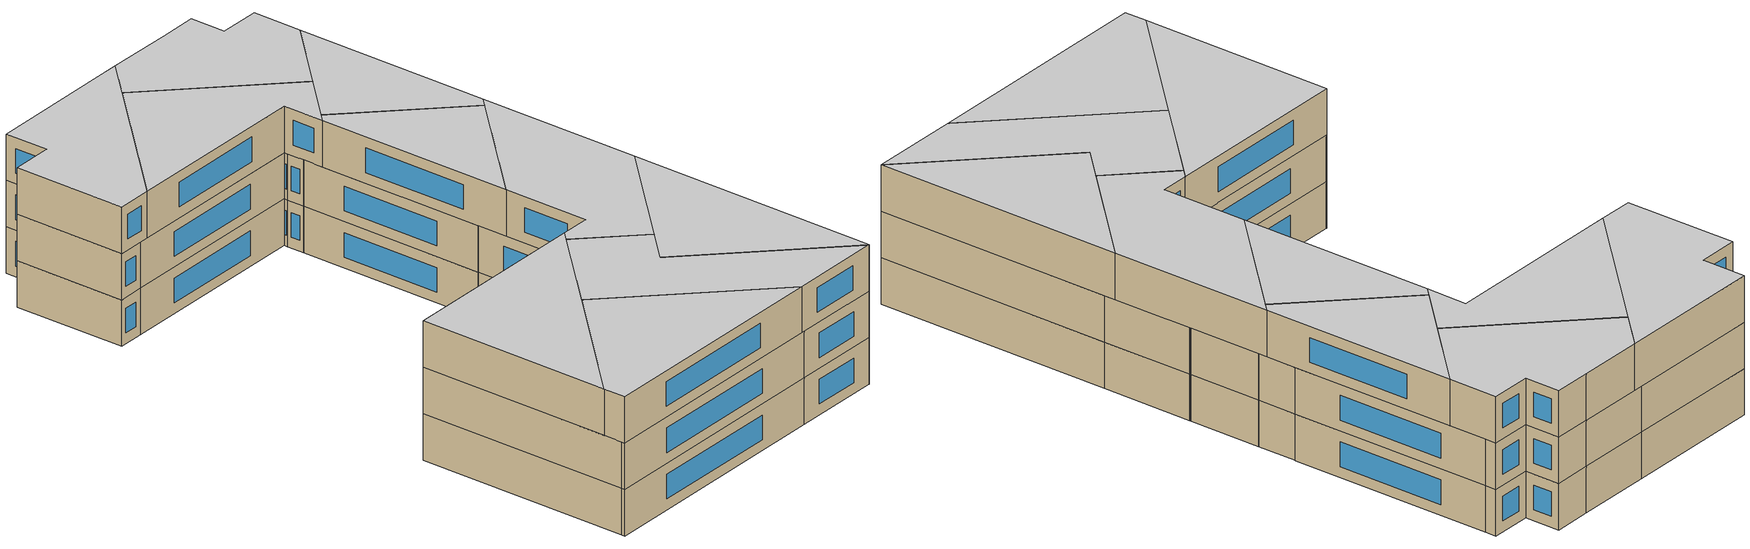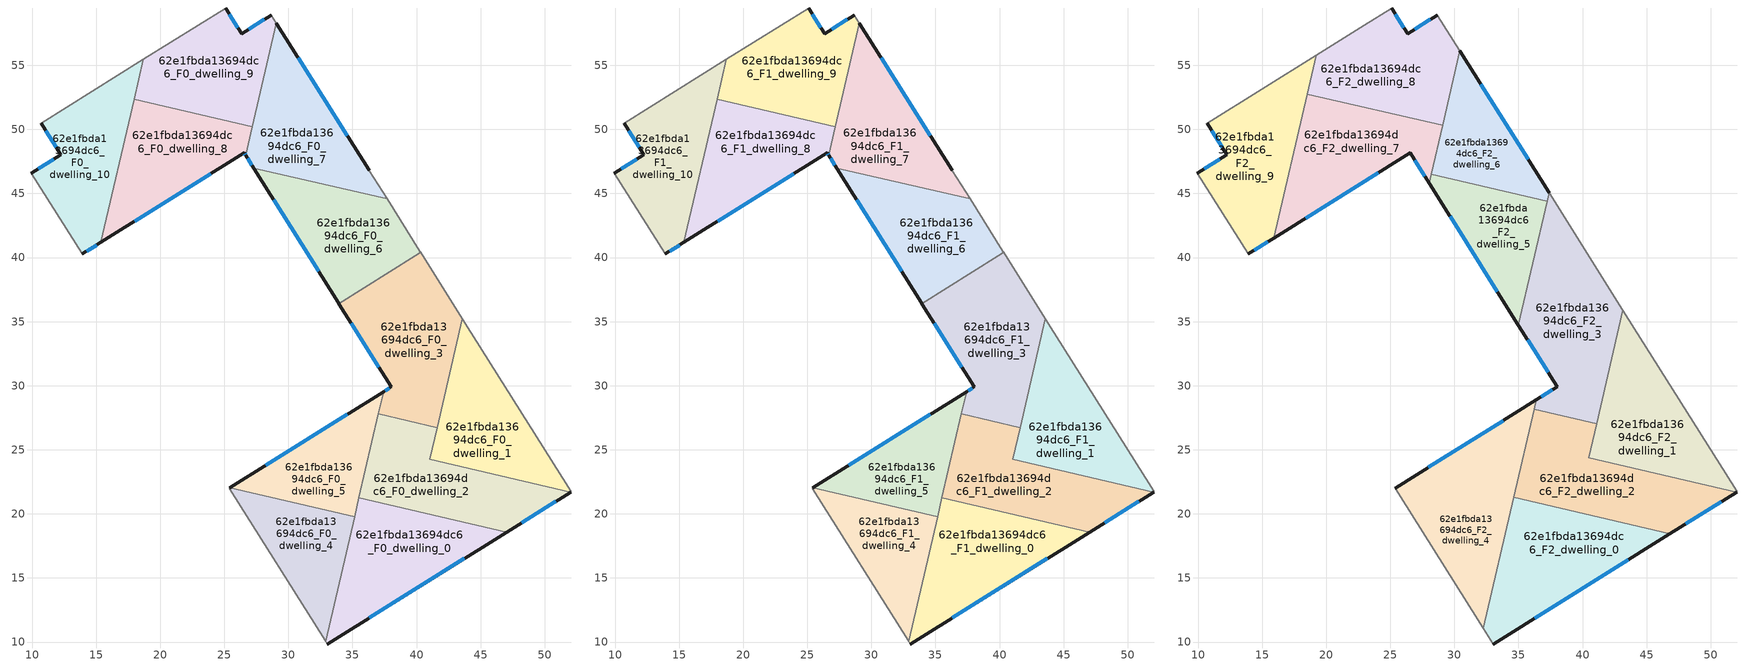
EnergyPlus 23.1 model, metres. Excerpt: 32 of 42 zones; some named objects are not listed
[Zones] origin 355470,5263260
62e1fbda13694dc6_F0_dwelling_0
 floor ground (EU_floor_Construction): 47.03,18.58 33.04,9.85 32.91,10.05 35.51,21.25 z0
 wall outside (EU_wall_Construction): 33.04,9.85 47.03,18.58 z0:3
 wall adiabatic (EU_wall_Construction): 32.91,10.05 33.04,9.85 z0:3
 wall to 62e1fbda13694dc6_F0_dwelling_2 (EU_wall_Construction): 47.03,18.58 35.51,21.25 z0:3
 wall to 62e1fbda13694dc6_F0_dwelling_4 (EU_wall_Construction): 35.17,19.77 32.91,10.05 z0:3
 wall to 62e1fbda13694dc6_F0_dwelling_5 (EU_wall_Construction): 35.51,21.25 35.17,19.77 z0:3
 window (EU_Window_Construction): 36.32,11.9 43.74,16.53 z0.7:2.3
62e1fbda13694dc6_F0_dwelling_1
 floor ground (EU_floor_Construction): 43.57,35.23 52.06,21.72 52.03,21.71 41.03,24.26 z0
 wall adiabatic (EU_wall_Construction): 52.03,21.71 52.06,21.72 43.57,35.23 z0:3
 wall to 62e1fbda13694dc6_F0_dwelling_2 (EU_wall_Construction): 41.6,26.74 41.03,24.26 52.03,21.71 z0:3
 wall to 62e1fbda13694dc6_F0_dwelling_3 (EU_wall_Construction): 43.57,35.23 41.6,26.74 z0:3
62e1fbda13694dc6_F0_dwelling_10
 floor ground (EU_floor_Construction): 18.69,55.48 15.38,41.19 13.92,40.28 9.96,46.59 12.25,48.03 10.7,50.49 z0
 wall outside (EU_wall_Construction): 10.7,50.49 12.25,48.03 9.96,46.59 / 13.92,40.28 15.38,41.19 z0:3
 wall adiabatic (EU_wall_Construction): 18.69,55.48 10.7,50.49 / 9.96,46.59 13.92,40.28 z0:3
 wall to 62e1fbda13694dc6_F0_dwelling_8 (EU_wall_Construction): 15.38,41.19 17.97,52.37 z0:3
 wall to 62e1fbda13694dc6_F0_dwelling_9 (EU_wall_Construction): 17.97,52.37 18.69,55.48 z0:3
 window (EU_Window_Construction): 11.06,49.91 11.88,48.6 / 14.26,40.49 15.04,40.97 / 11.71,47.69 10.5,46.93 z0.7:2.3
62e1fbda13694dc6_F0_dwelling_2
 floor ground (EU_floor_Construction): 52.03,21.71 47.03,18.58 35.51,21.25 37.03,27.8 41.6,26.74 41.03,24.26 z0
 wall outside (EU_wall_Construction): 47.03,18.58 52.03,21.71 z0:3
 wall to 62e1fbda13694dc6_F0_dwelling_3 (EU_wall_Construction): 41.6,26.74 37.03,27.8 z0:3
 wall to 62e1fbda13694dc6_F0_dwelling_5 (EU_wall_Construction): 37.03,27.8 35.51,21.25 z0:3
 window (EU_Window_Construction): 48.2,19.32 50.85,20.97 z0.7:2.3
62e1fbda13694dc6_F0_dwelling_3
 floor ground (EU_floor_Construction): 40.32,40.4 43.57,35.23 41.6,26.74 37.03,27.8 37.43,29.54 38.03,29.91 33.95,36.4 39.88,40.13 z0
 wall outside (EU_wall_Construction): 33.95,36.4 38.03,29.91 37.43,29.54 z0:3
 wall adiabatic (EU_wall_Construction): 43.57,35.23 40.32,40.4 z0:3
 wall to 62e1fbda13694dc6_F0_dwelling_6 (EU_wall_Construction): 39.88,40.13 33.95,36.4 / 40.32,40.4 39.89,40.14 z0:3
 wall to 62e1fbda13694dc6_F0_dwelling_5 (EU_wall_Construction): 37.43,29.54 37.03,27.8 z0:3
 window (EU_Window_Construction): 37.89,29.82 37.57,29.62 / 34.9,34.88 37.07,31.43 z0.7:2.3
62e1fbda13694dc6_F0_dwelling_4
 floor ground (EU_floor_Construction): 35.16,19.77 32.91,10.05 25.39,22.01 25.42,22.03 z0
 wall adiabatic (EU_wall_Construction): 25.42,22.03 25.39,22.01 32.91,10.05 z0:3
 wall to 62e1fbda13694dc6_F0_dwelling_5 (EU_wall_Construction): 35.16,19.77 25.42,22.03 z0:3
62e1fbda13694dc6_F0_dwelling_5
 floor ground (EU_floor_Construction): 37.43,29.54 35.16,19.77 25.42,22.03 z0
 wall outside (EU_wall_Construction): 37.43,29.54 25.42,22.03 z0:3
 window (EU_Window_Construction): 34.61,27.77 28.24,23.79 z0.7:2.3
62e1fbda13694dc6_F0_dwelling_6
 floor ground (EU_floor_Construction): 37.7,44.57 40.26,40.5 40.32,40.41 33.95,36.4 33.92,36.45 27.3,46.98 z0
 wall outside (EU_wall_Construction): 27.3,46.98 33.92,36.45 33.95,36.4 z0:3
 wall to 62e1fbda13694dc6_F0_dwelling_7 (EU_wall_Construction): 37.7,44.57 27.3,46.98 z0:3
 wall adiabatic (EU_wall_Construction): 40.32,40.41 40.26,40.5 37.7,44.57 z0:3
 window (EU_Window_Construction): 28.85,44.51 32.36,38.92 z0.7:2.3
62e1fbda13694dc6_F0_dwelling_7
 floor ground (EU_floor_Construction): 29.07,58.3 36.3,46.8 36.31,46.78 37.7,44.57 27.3,46.98 26.68,47.97 z0
 wall outside (EU_wall_Construction): 26.68,47.97 27.3,46.98 / 36.3,46.8 29.07,58.3 z0:3
 wall adiabatic (EU_wall_Construction): 37.7,44.57 36.31,46.78 36.3,46.8 z0:3
 wall to 62e1fbda13694dc6_F0_dwelling_9 (EU_wall_Construction): 29.07,58.3 27.2,50.23 z0:3
 wall to 62e1fbda13694dc6_F0_dwelling_8 (EU_wall_Construction): 27.2,50.23 26.68,47.97 z0:3
 window (EU_Window_Construction): 26.82,47.74 27.15,47.21 / 34.6,49.5 30.77,55.6 z0.7:2.3
62e1fbda13694dc6_F0_dwelling_8
 floor ground (EU_floor_Construction): 27.2,50.23 26.68,47.97 26.56,48.16 15.38,41.19 17.97,52.37 z0
 wall outside (EU_wall_Construction): 15.38,41.19 26.56,48.16 26.68,47.97 z0:3
 wall to 62e1fbda13694dc6_F0_dwelling_9 (EU_wall_Construction): 27.2,50.23 17.97,52.37 z0:3
 window (EU_Window_Construction): 26.59,48.12 26.65,48.02 / 18,42.82 23.93,46.52 z0.7:2.3
62e1fbda13694dc6_F0_dwelling_9
 floor ground (EU_floor_Construction): 28.68,58.92 29.07,58.3 27.2,50.23 17.97,52.37 18.69,55.48 22.95,58.14 25.1,59.47 26.36,57.47 z0
 wall outside (EU_wall_Construction): 28.68,58.92 26.36,57.47 25.1,59.47 z0:3
 wall adiabatic (EU_wall_Construction): 25.1,59.47 22.95,58.14 18.69,55.48 / 29.07,58.3 28.68,58.92 z0:3
 window (EU_Window_Construction): 26.06,57.94 25.4,59 / 28.14,58.58 26.9,57.81 z0.7:2.3
62e1fbda13694dc6_F1_dwelling_0
 floor to 62e1fbda13694dc6_F0_dwelling_0 (EU_floor_Construction): 47.03,18.58 33.04,9.85 32.91,10.05 35.51,21.25 z3
 wall outside (EU_wall_Construction): 33.04,9.85 47.03,18.58 z3:6
 wall adiabatic (EU_wall_Construction): 32.91,10.05 33.04,9.85 z3:6
 wall to 62e1fbda13694dc6_F1_dwelling_2 (EU_wall_Construction): 47.03,18.58 35.51,21.25 z3:6
 wall to 62e1fbda13694dc6_F1_dwelling_4 (EU_wall_Construction): 35.17,19.77 32.91,10.05 z3:6
 wall to 62e1fbda13694dc6_F1_dwelling_5 (EU_wall_Construction): 35.51,21.25 35.17,19.77 z3:6
 window (EU_Window_Construction): 36.32,11.9 43.74,16.53 z3.7:5.3
62e1fbda13694dc6_F1_dwelling_1
 floor to 62e1fbda13694dc6_F0_dwelling_1 (EU_floor_Construction): 43.57,35.23 52.06,21.72 52.03,21.71 41.03,24.26 z3
 wall adiabatic (EU_wall_Construction): 52.03,21.71 52.06,21.72 43.57,35.23 z3:6
 wall to 62e1fbda13694dc6_F1_dwelling_2 (EU_wall_Construction): 41.6,26.74 41.03,24.26 52.03,21.71 z3:6
 wall to 62e1fbda13694dc6_F1_dwelling_3 (EU_wall_Construction): 43.57,35.23 41.6,26.74 z3:6
 ceiling adiabatic (EU_roof_Construction): 52.06,21.72 43.57,35.23 41.03,24.26 52.03,21.71 z6
62e1fbda13694dc6_F1_dwelling_10
 floor to 62e1fbda13694dc6_F0_dwelling_10 (EU_floor_Construction): 18.69,55.48 15.38,41.19 13.92,40.28 9.96,46.59 12.25,48.03 10.7,50.49 z3
 wall outside (EU_wall_Construction): 10.7,50.49 12.25,48.03 9.96,46.59 / 13.92,40.28 15.38,41.19 z3:6
 wall adiabatic (EU_wall_Construction): 18.69,55.48 10.7,50.49 / 9.96,46.59 13.92,40.28 z3:6
 wall to 62e1fbda13694dc6_F1_dwelling_8 (EU_wall_Construction): 15.38,41.19 17.97,52.37 z3:6
 wall to 62e1fbda13694dc6_F1_dwelling_9 (EU_wall_Construction): 17.97,52.37 18.69,55.48 z3:6
 window (EU_Window_Construction): 11.06,49.91 11.88,48.6 / 14.26,40.49 15.04,40.97 / 11.71,47.69 10.5,46.93 z3.7:5.3
62e1fbda13694dc6_F1_dwelling_2
 floor to 62e1fbda13694dc6_F0_dwelling_2 (EU_floor_Construction): 52.03,21.71 47.03,18.58 35.51,21.25 37.03,27.8 41.6,26.74 41.03,24.26 z3
 wall outside (EU_wall_Construction): 47.03,18.58 52.03,21.71 z3:6
 wall to 62e1fbda13694dc6_F1_dwelling_3 (EU_wall_Construction): 41.6,26.74 37.03,27.8 z3:6
 wall to 62e1fbda13694dc6_F1_dwelling_5 (EU_wall_Construction): 37.03,27.8 35.51,21.25 z3:6
 window (EU_Window_Construction): 48.2,19.32 50.85,20.97 z3.7:5.3
62e1fbda13694dc6_F1_dwelling_3
 floor to 62e1fbda13694dc6_F0_dwelling_3 (EU_floor_Construction): 40.32,40.4 43.57,35.23 41.6,26.74 37.03,27.8 37.43,29.54 38.03,29.91 33.95,36.4 39.89,40.14 z3
 wall outside (EU_wall_Construction): 33.95,36.4 38.03,29.91 37.43,29.54 z3:6
 wall adiabatic (EU_wall_Construction): 43.57,35.23 40.32,40.4 z3:6
 wall to 62e1fbda13694dc6_F1_dwelling_6 (EU_wall_Construction): 39.88,40.13 33.95,36.4 / 40.32,40.4 39.89,40.14 z3:6
 wall to 62e1fbda13694dc6_F1_dwelling_5 (EU_wall_Construction): 37.43,29.54 37.03,27.8 z3:6
 window (EU_Window_Construction): 37.89,29.82 37.57,29.62 / 34.9,34.88 37.07,31.43 z3.7:5.3
62e1fbda13694dc6_F1_dwelling_4
 floor to 62e1fbda13694dc6_F0_dwelling_4 (EU_floor_Construction): 35.16,19.77 32.91,10.05 25.39,22.01 25.42,22.03 z3
 wall adiabatic (EU_wall_Construction): 25.42,22.03 25.39,22.01 32.91,10.05 z3:6
 wall to 62e1fbda13694dc6_F1_dwelling_5 (EU_wall_Construction): 35.16,19.77 25.42,22.03 z3:6
62e1fbda13694dc6_F1_dwelling_5
 floor to 62e1fbda13694dc6_F0_dwelling_5 (EU_floor_Construction): 37.43,29.54 35.16,19.77 25.42,22.03 z3
 wall outside (EU_wall_Construction): 37.43,29.54 25.42,22.03 z3:6
 window (EU_Window_Construction): 34.61,27.77 28.24,23.79 z3.7:5.3
62e1fbda13694dc6_F1_dwelling_6
 floor to 62e1fbda13694dc6_F0_dwelling_6 (EU_floor_Construction): 37.7,44.57 40.26,40.5 40.32,40.41 33.95,36.4 33.92,36.45 27.3,46.98 z3
 wall outside (EU_wall_Construction): 27.3,46.98 33.92,36.45 33.95,36.4 z3:6
 wall to 62e1fbda13694dc6_F1_dwelling_7 (EU_wall_Construction): 37.7,44.57 27.3,46.98 z3:6
 wall adiabatic (EU_wall_Construction): 40.32,40.41 40.26,40.5 37.7,44.57 z3:6
 window (EU_Window_Construction): 28.85,44.51 32.36,38.92 z3.7:5.3
62e1fbda13694dc6_F1_dwelling_7
 floor to 62e1fbda13694dc6_F0_dwelling_7 (EU_floor_Construction): 29.07,58.3 36.3,46.8 36.31,46.78 37.7,44.57 27.3,46.98 26.68,47.97 z3
 wall outside (EU_wall_Construction): 26.68,47.97 27.3,46.98 / 36.3,46.8 29.07,58.3 z3:6
 wall adiabatic (EU_wall_Construction): 37.7,44.57 36.31,46.78 36.3,46.8 z3:6
 wall to 62e1fbda13694dc6_F1_dwelling_9 (EU_wall_Construction): 29.07,58.3 27.2,50.23 z3:6
 wall to 62e1fbda13694dc6_F1_dwelling_8 (EU_wall_Construction): 27.2,50.23 26.68,47.97 z3:6
 window (EU_Window_Construction): 26.82,47.74 27.15,47.21 / 34.6,49.5 30.77,55.6 z3.7:5.3
62e1fbda13694dc6_F1_dwelling_8
 floor to 62e1fbda13694dc6_F0_dwelling_8 (EU_floor_Construction): 27.2,50.23 26.68,47.97 26.56,48.16 15.38,41.19 17.97,52.37 z3
 wall outside (EU_wall_Construction): 15.38,41.19 26.56,48.16 26.68,47.97 z3:6
 wall to 62e1fbda13694dc6_F1_dwelling_9 (EU_wall_Construction): 27.2,50.23 17.97,52.37 z3:6
 window (EU_Window_Construction): 26.59,48.12 26.65,48.02 / 18,42.82 23.93,46.52 z3.7:5.3
62e1fbda13694dc6_F1_dwelling_9
 floor to 62e1fbda13694dc6_F0_dwelling_9 (EU_floor_Construction): 28.68,58.92 29.07,58.3 27.2,50.23 17.97,52.37 18.69,55.48 22.95,58.14 25.1,59.47 26.36,57.47 z3
 wall outside (EU_wall_Construction): 28.68,58.92 26.36,57.47 25.1,59.47 z3:6
 wall adiabatic (EU_wall_Construction): 25.1,59.47 22.95,58.14 18.69,55.48 / 29.07,58.3 28.68,58.92 z3:6
 window (EU_Window_Construction): 26.06,57.94 25.4,59 / 28.14,58.58 26.9,57.81 z3.7:5.3
62e1fbda13694dc6_F2_dwelling_0
 floor to 62e1fbda13694dc6_F1_dwelling_0 (EU_floor_Construction): 46.83,18.46 33.04,9.85 32.91,10.05 35.47,21.09 z6
 floor to 62e1fbda13694dc6_F1_dwelling_4 (EU_floor_Construction): 35.16,19.77 32.91,10.05 32.27,11.08 34.33,19.97 z6
 floor to 62e1fbda13694dc6_F1_dwelling_5 (EU_floor_Construction): 35.47,21.09 35.16,19.77 34.33,19.97 34.63,21.28 z6
 wall outside (EU_wall_Construction): 33.04,9.85 46.83,18.46 z6:9
 wall adiabatic (EU_wall_Construction): 32.27,11.08 33.04,9.85 z6:9
 wall to 62e1fbda13694dc6_F2_dwelling_2 (EU_wall_Construction): 46.83,18.46 34.63,21.28 z6:9
 wall to 62e1fbda13694dc6_F2_dwelling_4 (EU_wall_Construction): 34.63,21.28 32.27,11.08 z6:9
 window (EU_Window_Construction): 36.28,11.87 43.59,16.44 z6.7:8.3
 ceiling to 62e1fbda13694dc6_F3_dwelling_0 (EU_floor_Construction): 46.83,18.46 34.63,21.28 32.27,11.08 33.04,9.85 z9
62e1fbda13694dc6_F2_dwelling_1
 floor to 62e1fbda13694dc6_F1_dwelling_2 (EU_floor_Construction): 41.6,26.74 41.03,24.26 40.49,24.38 41.06,26.86 z6
 floor to 62e1fbda13694dc6_F1_dwelling_3 (EU_floor_Construction): 43.16,35.89 43.57,35.23 41.6,26.74 41.06,26.86 z6
 floor adiabatic (EU_floor_Construction): 43.57,35.23 43.16,35.89 52.06,21.72 52.03,21.71 41.03,24.26 z6
 wall adiabatic (EU_wall_Construction): 52.03,21.71 52.06,21.72 43.16,35.89 z6:9
 wall to 62e1fbda13694dc6_F2_dwelling_2 (EU_wall_Construction): 41.1,27.04 40.49,24.38 52.03,21.71 z6:9
 wall to 62e1fbda13694dc6_F2_dwelling_3 (EU_wall_Construction): 43.16,35.89 41.1,27.04 z6:9
 ceiling to 62e1fbda13694dc6_F3_dwelling_1 (EU_floor_Construction): 52.06,21.72 43.16,35.89 40.49,24.38 52.03,21.71 z9
62e1fbda13694dc6_F2_dwelling_2
 floor to 62e1fbda13694dc6_F1_dwelling_2 (EU_floor_Construction): 52.03,21.71 47.03,18.58 35.51,21.25 37.03,27.8 41.06,26.86 40.49,24.38 z6
 floor to 62e1fbda13694dc6_F1_dwelling_0 (EU_floor_Construction): 47.03,18.58 46.83,18.46 35.47,21.09 35.51,21.25 z6
 floor to 62e1fbda13694dc6_F1_dwelling_3 (EU_floor_Construction): 41.1,27.04 41.06,26.86 37.03,27.8 37.07,27.97 z6
 floor to 62e1fbda13694dc6_F1_dwelling_5 (EU_floor_Construction): 37.07,27.97 35.47,21.09 34.63,21.28 36.23,28.17 z6
 wall outside (EU_wall_Construction): 46.83,18.46 52.03,21.71 z6:9
 wall to 62e1fbda13694dc6_F2_dwelling_3 (EU_wall_Construction): 41.1,27.04 36.23,28.17 z6:9
 wall to 62e1fbda13694dc6_F2_dwelling_4 (EU_wall_Construction): 36.23,28.17 34.63,21.28 z6:9
 window (EU_Window_Construction): 48.05,19.22 50.81,20.94 z6.7:8.3
 ceiling to 62e1fbda13694dc6_F3_dwelling_2 (EU_floor_Construction): 52.03,21.71 40.49,24.38 41.1,27.04 36.23,28.17 34.63,21.28 46.83,18.46 z9
62e1fbda13694dc6_F2_dwelling_3
 floor to 62e1fbda13694dc6_F1_dwelling_3 (EU_floor_Construction): 40.32,40.4 43.16,35.89 41.1,27.04 37.07,27.97 37.43,29.54 38.03,29.91 35,34.72 35.64,37.47 39.89,40.14 z6
 floor to 62e1fbda13694dc6_F1_dwelling_6 (EU_floor_Construction): 37.7,44.57 40.28,40.47 40.32,40.41 35.64,37.47 37.31,44.66 z6
 floor to 62e1fbda13694dc6_F1_dwelling_5 (EU_floor_Construction): 37.43,29.54 37.07,27.97 36.23,28.17 36.4,28.89 z6
 floor to 62e1fbda13694dc6_F1_dwelling_7 (EU_floor_Construction): 37.4,45.05 37.7,44.57 37.31,44.66 z6
 wall outside (EU_wall_Construction): 35,34.72 38.03,29.91 36.4,28.89 z6:9
 wall adiabatic (EU_wall_Construction): 43.16,35.89 37.4,45.05 z6:9
 wall to 62e1fbda13694dc6_F2_dwelling_5 (EU_wall_Construction): 37.24,44.38 35,34.72 z6:9
 wall to 62e1fbda13694dc6_F2_dwelling_6 (EU_wall_Construction): 37.4,45.05 37.24,44.38 z6:9
 wall to 62e1fbda13694dc6_F2_dwelling_4 (EU_wall_Construction): 36.4,28.89 36.23,28.17 z6:9
 window (EU_Window_Construction): 37.64,29.67 36.78,29.13 / 35.71,33.59 37.32,31.04 z6.7:8.3
 ceiling to 62e1fbda13694dc6_F3_dwelling_3 (EU_floor_Construction): 41.1,27.04 43.16,35.89 37.4,45.05 35,34.72 38.03,29.91 36.4,28.89 36.23,28.17 z9
62e1fbda13694dc6_F2_dwelling_4
 floor to 62e1fbda13694dc6_F1_dwelling_4 (EU_floor_Construction): 34.33,19.97 32.27,11.08 25.39,22.01 25.42,22.03 z6
 floor to 62e1fbda13694dc6_F1_dwelling_5 (EU_floor_Construction): 36.4,28.89 34.33,19.97 25.42,22.03 z6
 wall outside (EU_wall_Construction): 36.4,28.89 25.39,22.01 z6:9
 wall adiabatic (EU_wall_Construction): 25.39,22.01 32.27,11.08 z6:9
 window (EU_Window_Construction): 33.81,27.28 27.98,23.63 z6.7:8.3
 ceiling to 62e1fbda13694dc6_F3_dwelling_4 (EU_floor_Construction): 32.27,11.08 36.4,28.89 25.39,22.01 z9
62e1fbda13694dc6_F2_dwelling_5
 floor to 62e1fbda13694dc6_F1_dwelling_6 (EU_floor_Construction): 37.24,44.38 35.64,37.47 33.95,36.4 28.03,45.81 28.19,46.48 z6
 floor to 62e1fbda13694dc6_F1_dwelling_3 (EU_floor_Construction): 35.64,37.47 35,34.72 33.95,36.4 z6
 wall outside (EU_wall_Construction): 28.03,45.81 35,34.72 z6:9
 wall to 62e1fbda13694dc6_F2_dwelling_6 (EU_wall_Construction): 37.24,44.38 28.19,46.48 z6:9
 wall to 62e1fbda13694dc6_F2_dwelling_7 (EU_wall_Construction): 28.19,46.48 28.03,45.81 z6:9
 window (EU_Window_Construction): 29.67,43.21 33.36,37.33 z6.7:8.3
 ceiling to 62e1fbda13694dc6_F3_dwelling_5 (EU_floor_Construction): 35,34.72 37.24,44.38 28.19,46.48 28.03,45.81 z9
62e1fbda13694dc6_F2_dwelling_6
 floor to 62e1fbda13694dc6_F1_dwelling_7 (EU_floor_Construction): 30.43,56.14 36.31,46.79 36.31,46.78 37.4,45.05 37.3,44.66 28.25,46.76 z6
 floor to 62e1fbda13694dc6_F1_dwelling_6 (EU_floor_Construction): 37.3,44.66 37.24,44.38 28.19,46.48 28.25,46.76 z6
 wall outside (EU_wall_Construction): 37.4,45.05 30.43,56.14 z6:9
 wall to 62e1fbda13694dc6_F2_dwelling_8 (EU_wall_Construction): 30.43,56.14 29.08,50.31 z6:9
 wall to 62e1fbda13694dc6_F2_dwelling_7 (EU_wall_Construction): 29.08,50.31 28.19,46.48 z6:9
 window (EU_Window_Construction): 35.76,47.66 32.07,53.54 z6.7:8.3
 ceiling to 62e1fbda13694dc6_F3_dwelling_6 (EU_floor_Construction): 37.24,44.38 37.4,45.05 30.43,56.14 28.19,46.48 z9
62e1fbda13694dc6_F2_dwelling_7
 floor to 62e1fbda13694dc6_F1_dwelling_8 (EU_floor_Construction): 27.2,50.23 26.68,47.97 26.56,48.16 15.9,41.51 18.4,52.27 z6
 floor to 62e1fbda13694dc6_F1_dwelling_9 (EU_floor_Construction): 27.32,50.72 27.2,50.23 18.4,52.27 18.51,52.76 z6
 floor to 62e1fbda13694dc6_F1_dwelling_7 (EU_floor_Construction): 29.08,50.31 28.25,46.76 27.3,46.98 26.68,47.97 27.32,50.72 z6
 floor to 62e1fbda13694dc6_F1_dwelling_6 (EU_floor_Construction): 28.25,46.76 28.03,45.81 27.3,46.98 z6
 wall outside (EU_wall_Construction): 15.9,41.51 26.56,48.16 28.03,45.81 z6:9
 wall to 62e1fbda13694dc6_F2_dwelling_8 (EU_wall_Construction): 29.08,50.31 18.51,52.76 z6:9
 wall to 62e1fbda13694dc6_F2_dwelling_9 (EU_wall_Construction): 18.51,52.76 15.9,41.51 z6:9
 window (EU_Window_Construction): 26.9,47.61 27.69,46.36 / 18.4,43.07 24.06,46.6 z6.7:8.3
 ceiling to 62e1fbda13694dc6_F3_dwelling_7 (EU_floor_Construction): 28.03,45.81 29.08,50.31 18.51,52.76 15.9,41.51 26.56,48.16 z9
62e1fbda13694dc6_F2_dwelling_8
 floor to 62e1fbda13694dc6_F1_dwelling_9 (EU_floor_Construction): 28.68,58.92 29.07,58.3 27.32,50.72 18.51,52.76 19.21,55.8 22.95,58.14 25.1,59.47 26.36,57.47 z6
 floor to 62e1fbda13694dc6_F1_dwelling_7 (EU_floor_Construction): 29.07,58.3 30.43,56.14 29.08,50.31 27.32,50.72 z6
 wall outside (EU_wall_Construction): 28.68,58.92 26.36,57.47 25.1,59.47 z6:9
 wall adiabatic (EU_wall_Construction): 25.1,59.47 22.95,58.14 19.21,55.8 / 30.43,56.14 28.68,58.92 z6:9
 wall to 62e1fbda13694dc6_F2_dwelling_9 (EU_wall_Construction): 19.21,55.8 18.51,52.76 z6:9
 window (EU_Window_Construction): 26.06,57.94 25.4,59 / 28.14,58.58 26.9,57.81 z6.7:8.3
 ceiling to 62e1fbda13694dc6_F3_dwelling_8 (EU_floor_Construction): 29.08,50.31 30.43,56.14 28.68,58.92 26.36,57.47 25.1,59.47 22.95,58.14 19.21,55.8 18.51,52.76 z9
62e1fbda13694dc6_F2_dwelling_9
 floor to 62e1fbda13694dc6_F1_dwelling_10 (EU_floor_Construction): 18.69,55.48 15.38,41.19 13.92,40.28 9.96,46.59 12.25,48.03 10.7,50.49 z6
 floor to 62e1fbda13694dc6_F1_dwelling_8 (EU_floor_Construction): 18.39,52.27 15.9,41.51 15.38,41.19 17.97,52.37 z6
 floor to 62e1fbda13694dc6_F1_dwelling_9 (EU_floor_Construction): 19.21,55.8 18.39,52.27 17.97,52.37 18.69,55.48 z6
 wall outside (EU_wall_Construction): 10.7,50.49 12.25,48.03 9.96,46.59 / 13.92,40.28 15.9,41.51 z6:9
 wall adiabatic (EU_wall_Construction): 19.21,55.8 10.7,50.49 / 9.96,46.59 13.92,40.28 z6:9
 window (EU_Window_Construction): 11.06,49.91 11.88,48.6 / 14.39,40.57 15.44,41.22 / 11.71,47.69 10.5,46.93 z6.7:8.3
 ceiling to 62e1fbda13694dc6_F3_dwelling_9 (EU_floor_Construction): 15.9,41.51 19.21,55.8 10.7,50.49 12.25,48.03 9.96,46.59 13.92,40.28 z9
[Building]
EU S2 Campaign: North Axis=0; Terrain=City; Solar Distribution=FullExterior
[Site:Location]
Budapest.Ferenc.Liszt.Intl.AP: Latitude=47.437; Longitude=19.256; Time Zone=1; Elevation=185
[SizingPeriod:WeatherFileDays]
AnnualSizingPeriod: Begin Month=1; Begin Day of Month=1; End Month=12; End Day of Month=31; Day of Week for Start Day=Monday; Use Weather File Daylight Saving Period=No; Use Weather File Rain and Snow Indicators=No
[MATERIAL]
EU_InternalMass_Material: Roughness=MediumRough; Thickness=0.1; Conductivity=1; Density=1800; Specific Heat=900; Thermal Absorptance=0.9; Solar Absorptance=0.7; Visible Absorptance=0.7
[MATERIAL:NOMASS] Roughness=MediumRough; Thermal Absorptance=0.9; Solar Absorptance=0.7; Visible Absorptance=0.7
Name | Thermal Resistance
EU_wall_NoMass | 0.832559
EU_roof_NoMass | 1.39638
EU_floor_NoMass | 0.872794
[WINDOWMATERIAL:SIMPLEGLAZINGSYSTEM]
EU_Window_SimpleGlazing: UFactor=2.79869; Solar Heat Gain Coefficient=0.75; Visible Transmittance=0.75
[CONSTRUCTION]
EU_wall_Construction: EU_wall_NoMass
EU_roof_Construction: EU_roof_NoMass
EU_floor_Construction: EU_floor_NoMass
EU_Window_Construction: EU_Window_SimpleGlazing
EU_InternalMass_Construction: EU_InternalMass_Material
[ZONE] Type=1; Multiplier=1; Ceiling Height=autocalculate; Floor Area=autocalculate; Part of Total Floor Area=Yes
Name | Volume
62e1fbda13694dc6_F0_dwelling_0; 62e1fbda13694dc6_F1_dwelling_0 | 209.937
62e1fbda13694dc6_F2_dwelling_0 | 232.063
62e1fbda13694dc6_F0_dwelling_1; 62e1fbda13694dc6_F1_dwelling_1 | 191.589
62e1fbda13694dc6_F2_dwelling_1 | 210.752
62e1fbda13694dc6_F0_dwelling_10; 62e1fbda13694dc6_F1_dwelling_10 | 191.58
62e1fbda13694dc6_F0_dwelling_2; 62e1fbda13694dc6_F1_dwelling_2 | 209.939
62e1fbda13694dc6_F2_dwelling_2 | 232.069
62e1fbda13694dc6_F0_dwelling_3 | 227.884
62e1fbda13694dc6_F1_dwelling_3 | 227.889
62e1fbda13694dc6_F2_dwelling_3 | 253.343
62e1fbda13694dc6_F0_dwelling_4; 62e1fbda13694dc6_F1_dwelling_4 | 150.425
62e1fbda13694dc6_F2_dwelling_4 | 251.488
62e1fbda13694dc6_F0_dwelling_5; 62e1fbda13694dc6_F1_dwelling_5 | 150.386
62e1fbda13694dc6_F2_dwelling_5 | 147.775
62e1fbda13694dc6_F0_dwelling_6; 62e1fbda13694dc6_F1_dwelling_6 | 196.496
62e1fbda13694dc6_F2_dwelling_6 | 147.781
62e1fbda13694dc6_F0_dwelling_7; 62e1fbda13694dc6_F1_dwelling_7 | 196.12
62e1fbda13694dc6_F2_dwelling_7 | 210.755
62e1fbda13694dc6_F0_dwelling_8; 62e1fbda13694dc6_F1_dwelling_8 | 191.598
62e1fbda13694dc6_F2_dwelling_8 | 210.756
62e1fbda13694dc6_F0_dwelling_9; 62e1fbda13694dc6_F1_dwelling_9 | 191.574
62e1fbda13694dc6_F2_dwelling_9 | 210.748
[INTERNALMASS] Construction=EU_InternalMass_Construction
Name | Zone or ZoneList | Surface Area
62e1fbda13694dc6_F0_dwelling_0_EU_InternalMass | 62e1fbda13694dc6_F0_dwelling_0 | 69.9768
62e1fbda13694dc6_F0_dwelling_1_EU_InternalMass | 62e1fbda13694dc6_F0_dwelling_1 | 63.8625
62e1fbda13694dc6_F0_dwelling_2_EU_InternalMass | 62e1fbda13694dc6_F0_dwelling_2 | 69.9799
62e1fbda13694dc6_F0_dwelling_3_EU_InternalMass | 62e1fbda13694dc6_F0_dwelling_3 | 75.9632
62e1fbda13694dc6_F0_dwelling_4_EU_InternalMass | 62e1fbda13694dc6_F0_dwelling_4 | 50.1309
62e1fbda13694dc6_F0_dwelling_5_EU_InternalMass | 62e1fbda13694dc6_F0_dwelling_5 | 50.127
62e1fbda13694dc6_F0_dwelling_6_EU_InternalMass | 62e1fbda13694dc6_F0_dwelling_6 | 65.4979
62e1fbda13694dc6_F0_dwelling_7_EU_InternalMass | 62e1fbda13694dc6_F0_dwelling_7 | 65.3678
62e1fbda13694dc6_F0_dwelling_8_EU_InternalMass | 62e1fbda13694dc6_F0_dwelling_8 | 63.8647
62e1fbda13694dc6_F0_dwelling_9_EU_InternalMass | 62e1fbda13694dc6_F0_dwelling_9 | 63.8575
62e1fbda13694dc6_F0_dwelling_10_EU_InternalMass | 62e1fbda13694dc6_F0_dwelling_10 | 63.8599
62e1fbda13694dc6_F1_dwelling_0_EU_InternalMass | 62e1fbda13694dc6_F1_dwelling_0 | 69.9768
62e1fbda13694dc6_F1_dwelling_1_EU_InternalMass | 62e1fbda13694dc6_F1_dwelling_1 | 63.8625
62e1fbda13694dc6_F1_dwelling_2_EU_InternalMass | 62e1fbda13694dc6_F1_dwelling_2 | 69.9799
62e1fbda13694dc6_F1_dwelling_3_EU_InternalMass | 62e1fbda13694dc6_F1_dwelling_3 | 75.9632
62e1fbda13694dc6_F1_dwelling_4_EU_InternalMass | 62e1fbda13694dc6_F1_dwelling_4 | 50.1309
62e1fbda13694dc6_F1_dwelling_5_EU_InternalMass | 62e1fbda13694dc6_F1_dwelling_5 | 50.127
62e1fbda13694dc6_F1_dwelling_6_EU_InternalMass | 62e1fbda13694dc6_F1_dwelling_6 | 65.4979
62e1fbda13694dc6_F1_dwelling_7_EU_InternalMass | 62e1fbda13694dc6_F1_dwelling_7 | 65.3678
62e1fbda13694dc6_F1_dwelling_8_EU_InternalMass | 62e1fbda13694dc6_F1_dwelling_8 | 63.8647
62e1fbda13694dc6_F1_dwelling_9_EU_InternalMass | 62e1fbda13694dc6_F1_dwelling_9 | 63.8575
62e1fbda13694dc6_F1_dwelling_10_EU_InternalMass | 62e1fbda13694dc6_F1_dwelling_10 | 63.8599
62e1fbda13694dc6_F2_dwelling_0_EU_InternalMass | 62e1fbda13694dc6_F2_dwelling_0 | 77.354
62e1fbda13694dc6_F2_dwelling_1_EU_InternalMass | 62e1fbda13694dc6_F2_dwelling_1 | 70.2452
62e1fbda13694dc6_F2_dwelling_2_EU_InternalMass | 62e1fbda13694dc6_F2_dwelling_2 | 77.3564
62e1fbda13694dc6_F2_dwelling_3_EU_InternalMass | 62e1fbda13694dc6_F2_dwelling_3 | 84.4529
62e1fbda13694dc6_F2_dwelling_4_EU_InternalMass | 62e1fbda13694dc6_F2_dwelling_4 | 83.817
62e1fbda13694dc6_F2_dwelling_5_EU_InternalMass | 62e1fbda13694dc6_F2_dwelling_5 | 49.2544
62e1fbda13694dc6_F2_dwelling_6_EU_InternalMass | 62e1fbda13694dc6_F2_dwelling_6 | 49.262
62e1fbda13694dc6_F2_dwelling_7_EU_InternalMass | 62e1fbda13694dc6_F2_dwelling_7 | 70.2528
62e1fbda13694dc6_F2_dwelling_8_EU_InternalMass | 62e1fbda13694dc6_F2_dwelling_8 | 70.2519
62e1fbda13694dc6_F2_dwelling_9_EU_InternalMass | 62e1fbda13694dc6_F2_dwelling_9 | 70.2493
[OTHEREQUIPMENT] Fuel Type=Electricity; Design Level Calculation Method=Watts/Area; Power per Zone Floor Area=1; Fraction Latent=0; Fraction Radiant=0; Fraction Lost=0; Carbon Dioxide Generation Rate=0; EndUse Subcategory=EU_Step8_InternalGains
Name | Zone or ZoneList or Space or SpaceList | Schedule
EU_Step8_InternalGain_62e1fbda13694dc6_F0_dwelling_0_f000 | 62e1fbda13694dc6_F0_dwelling_0 | EU_Step8_GainSchedule_62e1fbda13694dc6_F0_dwelling_0_f000
EU_Step8_InternalGain_62e1fbda13694dc6_F0_dwelling_1_f000 | 62e1fbda13694dc6_F0_dwelling_1 | EU_Step8_GainSchedule_62e1fbda13694dc6_F0_dwelling_1_f000
EU_Step8_InternalGain_62e1fbda13694dc6_F0_dwelling_2_f000 | 62e1fbda13694dc6_F0_dwelling_2 | EU_Step8_GainSchedule_62e1fbda13694dc6_F0_dwelling_2_f000
EU_Step8_InternalGain_62e1fbda13694dc6_F0_dwelling_3_f000 | 62e1fbda13694dc6_F0_dwelling_3 | EU_Step8_GainSchedule_62e1fbda13694dc6_F0_dwelling_3_f000
EU_Step8_InternalGain_62e1fbda13694dc6_F0_dwelling_4_f000 | 62e1fbda13694dc6_F0_dwelling_4 | EU_Step8_GainSchedule_62e1fbda13694dc6_F0_dwelling_4_f000
EU_Step8_InternalGain_62e1fbda13694dc6_F0_dwelling_5_f000 | 62e1fbda13694dc6_F0_dwelling_5 | EU_Step8_GainSchedule_62e1fbda13694dc6_F0_dwelling_5_f000
EU_Step8_InternalGain_62e1fbda13694dc6_F0_dwelling_6_f000 | 62e1fbda13694dc6_F0_dwelling_6 | EU_Step8_GainSchedule_62e1fbda13694dc6_F0_dwelling_6_f000
EU_Step8_InternalGain_62e1fbda13694dc6_F0_dwelling_7_f000 | 62e1fbda13694dc6_F0_dwelling_7 | EU_Step8_GainSchedule_62e1fbda13694dc6_F0_dwelling_7_f000
EU_Step8_InternalGain_62e1fbda13694dc6_F0_dwelling_8_f000 | 62e1fbda13694dc6_F0_dwelling_8 | EU_Step8_GainSchedule_62e1fbda13694dc6_F0_dwelling_8_f000
EU_Step8_InternalGain_62e1fbda13694dc6_F0_dwelling_9_f000 | 62e1fbda13694dc6_F0_dwelling_9 | EU_Step8_GainSchedule_62e1fbda13694dc6_F0_dwelling_9_f000
EU_Step8_InternalGain_62e1fbda13694dc6_F0_dwelling_10_f000 | 62e1fbda13694dc6_F0_dwelling_10 | EU_Step8_GainSchedule_62e1fbda13694dc6_F0_dwelling_10_f000
EU_Step8_InternalGain_62e1fbda13694dc6_F1_dwelling_0_f000 | 62e1fbda13694dc6_F1_dwelling_0 | EU_Step8_GainSchedule_62e1fbda13694dc6_F1_dwelling_0_f000
EU_Step8_InternalGain_62e1fbda13694dc6_F1_dwelling_1_f000 | 62e1fbda13694dc6_F1_dwelling_1 | EU_Step8_GainSchedule_62e1fbda13694dc6_F1_dwelling_1_f000
EU_Step8_InternalGain_62e1fbda13694dc6_F1_dwelling_2_f000 | 62e1fbda13694dc6_F1_dwelling_2 | EU_Step8_GainSchedule_62e1fbda13694dc6_F1_dwelling_2_f000
EU_Step8_InternalGain_62e1fbda13694dc6_F1_dwelling_3_f000 | 62e1fbda13694dc6_F1_dwelling_3 | EU_Step8_GainSchedule_62e1fbda13694dc6_F1_dwelling_3_f000
EU_Step8_InternalGain_62e1fbda13694dc6_F1_dwelling_4_f000 | 62e1fbda13694dc6_F1_dwelling_4 | EU_Step8_GainSchedule_62e1fbda13694dc6_F1_dwelling_4_f000
EU_Step8_InternalGain_62e1fbda13694dc6_F1_dwelling_5_f000 | 62e1fbda13694dc6_F1_dwelling_5 | EU_Step8_GainSchedule_62e1fbda13694dc6_F1_dwelling_5_f000
EU_Step8_InternalGain_62e1fbda13694dc6_F1_dwelling_6_f000 | 62e1fbda13694dc6_F1_dwelling_6 | EU_Step8_GainSchedule_62e1fbda13694dc6_F1_dwelling_6_f000
EU_Step8_InternalGain_62e1fbda13694dc6_F1_dwelling_7_f000 | 62e1fbda13694dc6_F1_dwelling_7 | EU_Step8_GainSchedule_62e1fbda13694dc6_F1_dwelling_7_f000
EU_Step8_InternalGain_62e1fbda13694dc6_F1_dwelling_8_f000 | 62e1fbda13694dc6_F1_dwelling_8 | EU_Step8_GainSchedule_62e1fbda13694dc6_F1_dwelling_8_f000
EU_Step8_InternalGain_62e1fbda13694dc6_F1_dwelling_9_f000 | 62e1fbda13694dc6_F1_dwelling_9 | EU_Step8_GainSchedule_62e1fbda13694dc6_F1_dwelling_9_f000
EU_Step8_InternalGain_62e1fbda13694dc6_F1_dwelling_10_f000 | 62e1fbda13694dc6_F1_dwelling_10 | EU_Step8_GainSchedule_62e1fbda13694dc6_F1_dwelling_10_f000
EU_Step8_InternalGain_62e1fbda13694dc6_F2_dwelling_0_f000 | 62e1fbda13694dc6_F2_dwelling_0 | EU_Step8_GainSchedule_62e1fbda13694dc6_F2_dwelling_0_f000
EU_Step8_InternalGain_62e1fbda13694dc6_F2_dwelling_1_f000 | 62e1fbda13694dc6_F2_dwelling_1 | EU_Step8_GainSchedule_62e1fbda13694dc6_F2_dwelling_1_f000
EU_Step8_InternalGain_62e1fbda13694dc6_F2_dwelling_2_f000 | 62e1fbda13694dc6_F2_dwelling_2 | EU_Step8_GainSchedule_62e1fbda13694dc6_F2_dwelling_2_f000
EU_Step8_InternalGain_62e1fbda13694dc6_F2_dwelling_3_f000 | 62e1fbda13694dc6_F2_dwelling_3 | EU_Step8_GainSchedule_62e1fbda13694dc6_F2_dwelling_3_f000
EU_Step8_InternalGain_62e1fbda13694dc6_F2_dwelling_4_f000 | 62e1fbda13694dc6_F2_dwelling_4 | EU_Step8_GainSchedule_62e1fbda13694dc6_F2_dwelling_4_f000
EU_Step8_InternalGain_62e1fbda13694dc6_F2_dwelling_5_f000 | 62e1fbda13694dc6_F2_dwelling_5 | EU_Step8_GainSchedule_62e1fbda13694dc6_F2_dwelling_5_f000
EU_Step8_InternalGain_62e1fbda13694dc6_F2_dwelling_6_f000 | 62e1fbda13694dc6_F2_dwelling_6 | EU_Step8_GainSchedule_62e1fbda13694dc6_F2_dwelling_6_f000
EU_Step8_InternalGain_62e1fbda13694dc6_F2_dwelling_7_f000 | 62e1fbda13694dc6_F2_dwelling_7 | EU_Step8_GainSchedule_62e1fbda13694dc6_F2_dwelling_7_f000
EU_Step8_InternalGain_62e1fbda13694dc6_F2_dwelling_8_f000 | 62e1fbda13694dc6_F2_dwelling_8 | EU_Step8_GainSchedule_62e1fbda13694dc6_F2_dwelling_8_f000
EU_Step8_InternalGain_62e1fbda13694dc6_F2_dwelling_9_f000 | 62e1fbda13694dc6_F2_dwelling_9 | EU_Step8_GainSchedule_62e1fbda13694dc6_F2_dwelling_9_f000
[ZONEVENTILATION:DESIGNFLOWRATE] Schedule=EU_AlwaysOn; Design Flow Rate Calculation Method=AirChanges/Hour; Air Changes per Hour=0.475469; Ventilation Type=Natural; Fan Pressure Rise=0; Fan Total Efficiency=1; Constant Term Coefficient=1; Temperature Term Coefficient=0; Velocity Term Coefficient=0; Velocity Squared Term Coefficient=0; Minimum Indoor Temperature=-100; Maximum Indoor Temperature=100; Delta Temperature=-100; Minimum Outdoor Temperature=-100; Maximum Outdoor Temperature=100; Maximum Wind Speed=40
Name | Zone or ZoneList or Space or SpaceList
EU_ConstantAir_62e1fbda13694dc6_F0_dwelling_0 | 62e1fbda13694dc6_F0_dwelling_0
EU_ConstantAir_62e1fbda13694dc6_F0_dwelling_1 | 62e1fbda13694dc6_F0_dwelling_1
EU_ConstantAir_62e1fbda13694dc6_F0_dwelling_2 | 62e1fbda13694dc6_F0_dwelling_2
EU_ConstantAir_62e1fbda13694dc6_F0_dwelling_3 | 62e1fbda13694dc6_F0_dwelling_3
EU_ConstantAir_62e1fbda13694dc6_F0_dwelling_4 | 62e1fbda13694dc6_F0_dwelling_4
EU_ConstantAir_62e1fbda13694dc6_F0_dwelling_5 | 62e1fbda13694dc6_F0_dwelling_5
EU_ConstantAir_62e1fbda13694dc6_F0_dwelling_6 | 62e1fbda13694dc6_F0_dwelling_6
EU_ConstantAir_62e1fbda13694dc6_F0_dwelling_7 | 62e1fbda13694dc6_F0_dwelling_7
EU_ConstantAir_62e1fbda13694dc6_F0_dwelling_8 | 62e1fbda13694dc6_F0_dwelling_8
EU_ConstantAir_62e1fbda13694dc6_F0_dwelling_9 | 62e1fbda13694dc6_F0_dwelling_9
EU_ConstantAir_62e1fbda13694dc6_F0_dwelling_10 | 62e1fbda13694dc6_F0_dwelling_10
EU_ConstantAir_62e1fbda13694dc6_F1_dwelling_0 | 62e1fbda13694dc6_F1_dwelling_0
EU_ConstantAir_62e1fbda13694dc6_F1_dwelling_1 | 62e1fbda13694dc6_F1_dwelling_1
EU_ConstantAir_62e1fbda13694dc6_F1_dwelling_2 | 62e1fbda13694dc6_F1_dwelling_2
EU_ConstantAir_62e1fbda13694dc6_F1_dwelling_3 | 62e1fbda13694dc6_F1_dwelling_3
EU_ConstantAir_62e1fbda13694dc6_F1_dwelling_4 | 62e1fbda13694dc6_F1_dwelling_4
EU_ConstantAir_62e1fbda13694dc6_F1_dwelling_5 | 62e1fbda13694dc6_F1_dwelling_5
EU_ConstantAir_62e1fbda13694dc6_F1_dwelling_6 | 62e1fbda13694dc6_F1_dwelling_6
EU_ConstantAir_62e1fbda13694dc6_F1_dwelling_7 | 62e1fbda13694dc6_F1_dwelling_7
EU_ConstantAir_62e1fbda13694dc6_F1_dwelling_8 | 62e1fbda13694dc6_F1_dwelling_8
EU_ConstantAir_62e1fbda13694dc6_F1_dwelling_9 | 62e1fbda13694dc6_F1_dwelling_9
EU_ConstantAir_62e1fbda13694dc6_F1_dwelling_10 | 62e1fbda13694dc6_F1_dwelling_10
EU_ConstantAir_62e1fbda13694dc6_F2_dwelling_0 | 62e1fbda13694dc6_F2_dwelling_0
EU_ConstantAir_62e1fbda13694dc6_F2_dwelling_1 | 62e1fbda13694dc6_F2_dwelling_1
EU_ConstantAir_62e1fbda13694dc6_F2_dwelling_2 | 62e1fbda13694dc6_F2_dwelling_2
EU_ConstantAir_62e1fbda13694dc6_F2_dwelling_3 | 62e1fbda13694dc6_F2_dwelling_3
EU_ConstantAir_62e1fbda13694dc6_F2_dwelling_4 | 62e1fbda13694dc6_F2_dwelling_4
EU_ConstantAir_62e1fbda13694dc6_F2_dwelling_5 | 62e1fbda13694dc6_F2_dwelling_5
EU_ConstantAir_62e1fbda13694dc6_F2_dwelling_6 | 62e1fbda13694dc6_F2_dwelling_6
EU_ConstantAir_62e1fbda13694dc6_F2_dwelling_7 | 62e1fbda13694dc6_F2_dwelling_7
EU_ConstantAir_62e1fbda13694dc6_F2_dwelling_8 | 62e1fbda13694dc6_F2_dwelling_8
EU_ConstantAir_62e1fbda13694dc6_F2_dwelling_9 | 62e1fbda13694dc6_F2_dwelling_9
[HVACTEMPLATE:THERMOSTAT] Constant Heating Setpoint=20; Constant Cooling Setpoint=50
EU_HeatOnly_62e1fbda13694dc6_F0_dwelling_0; EU_HeatOnly_62e1fbda13694dc6_F0_dwelling_1; EU_HeatOnly_62e1fbda13694dc6_F0_dwelling_2; EU_HeatOnly_62e1fbda13694dc6_F0_dwelling_3; EU_HeatOnly_62e1fbda13694dc6_F0_dwelling_4; EU_HeatOnly_62e1fbda13694dc6_F0_dwelling_5; EU_HeatOnly_62e1fbda13694dc6_F0_dwelling_6; EU_HeatOnly_62e1fbda13694dc6_F0_dwelling_7
[HVACTEMPLATE:ZONE:IDEALLOADSAIRSYSTEM] System Availability Schedule=EU_AlwaysOn; Maximum Heating Supply Air Temperature=50; Minimum Cooling Supply Air Temperature=13; Maximum Heating Supply Air Humidity Ratio=0.0156; Minimum Cooling Supply Air Humidity Ratio=0.0077; Heating Limit=NoLimit; Cooling Limit=NoLimit; Heating Availability Schedule=EU_AlwaysOn; Cooling Availability Schedule=EU_CoolingOff; Dehumidification Control Type=ConstantSensibleHeatRatio; Cooling Sensible Heat Ratio=0.7; Dehumidification Setpoint=60; Humidification Control Type=None; Humidification Setpoint=30; Outdoor Air Method=None; Outdoor Air Flow Rate per Person=0.00944; Outdoor Air Flow Rate per Zone Floor Area=0; Outdoor Air Flow Rate per Zone=0; Demand Controlled Ventilation Type=None; Outdoor Air Economizer Type=NoEconomizer; Heat Recovery Type=None; Sensible Heat Recovery Effectiveness=0.7; Latent Heat Recovery Effectiveness=0.65
Name | Template Thermostat
62e1fbda13694dc6_F0_dwelling_0 | EU_HeatOnly_62e1fbda13694dc6_F0_dwelling_0
62e1fbda13694dc6_F0_dwelling_1 | EU_HeatOnly_62e1fbda13694dc6_F0_dwelling_1
62e1fbda13694dc6_F0_dwelling_2 | EU_HeatOnly_62e1fbda13694dc6_F0_dwelling_2
62e1fbda13694dc6_F0_dwelling_3 | EU_HeatOnly_62e1fbda13694dc6_F0_dwelling_3
62e1fbda13694dc6_F0_dwelling_4 | EU_HeatOnly_62e1fbda13694dc6_F0_dwelling_4
62e1fbda13694dc6_F0_dwelling_5 | EU_HeatOnly_62e1fbda13694dc6_F0_dwelling_5
62e1fbda13694dc6_F0_dwelling_6 | EU_HeatOnly_62e1fbda13694dc6_F0_dwelling_6
62e1fbda13694dc6_F0_dwelling_7 | EU_HeatOnly_62e1fbda13694dc6_F0_dwelling_7
62e1fbda13694dc6_F0_dwelling_8 | EU_HeatOnly_62e1fbda13694dc6_F0_dwelling_8
62e1fbda13694dc6_F0_dwelling_9 | EU_HeatOnly_62e1fbda13694dc6_F0_dwelling_9
62e1fbda13694dc6_F0_dwelling_10 | EU_HeatOnly_62e1fbda13694dc6_F0_dwelling_10
62e1fbda13694dc6_F1_dwelling_0 | EU_HeatOnly_62e1fbda13694dc6_F1_dwelling_0
62e1fbda13694dc6_F1_dwelling_1 | EU_HeatOnly_62e1fbda13694dc6_F1_dwelling_1
62e1fbda13694dc6_F1_dwelling_2 | EU_HeatOnly_62e1fbda13694dc6_F1_dwelling_2
62e1fbda13694dc6_F1_dwelling_3 | EU_HeatOnly_62e1fbda13694dc6_F1_dwelling_3
62e1fbda13694dc6_F1_dwelling_4 | EU_HeatOnly_62e1fbda13694dc6_F1_dwelling_4
62e1fbda13694dc6_F1_dwelling_5 | EU_HeatOnly_62e1fbda13694dc6_F1_dwelling_5
62e1fbda13694dc6_F1_dwelling_6 | EU_HeatOnly_62e1fbda13694dc6_F1_dwelling_6
62e1fbda13694dc6_F1_dwelling_7 | EU_HeatOnly_62e1fbda13694dc6_F1_dwelling_7
62e1fbda13694dc6_F1_dwelling_8 | EU_HeatOnly_62e1fbda13694dc6_F1_dwelling_8
62e1fbda13694dc6_F1_dwelling_9 | EU_HeatOnly_62e1fbda13694dc6_F1_dwelling_9
62e1fbda13694dc6_F1_dwelling_10 | EU_HeatOnly_62e1fbda13694dc6_F1_dwelling_10
62e1fbda13694dc6_F2_dwelling_0 | EU_HeatOnly_62e1fbda13694dc6_F2_dwelling_0
62e1fbda13694dc6_F2_dwelling_1 | EU_HeatOnly_62e1fbda13694dc6_F2_dwelling_1
62e1fbda13694dc6_F2_dwelling_2 | EU_HeatOnly_62e1fbda13694dc6_F2_dwelling_2
62e1fbda13694dc6_F2_dwelling_3 | EU_HeatOnly_62e1fbda13694dc6_F2_dwelling_3
62e1fbda13694dc6_F2_dwelling_4 | EU_HeatOnly_62e1fbda13694dc6_F2_dwelling_4
62e1fbda13694dc6_F2_dwelling_5 | EU_HeatOnly_62e1fbda13694dc6_F2_dwelling_5
62e1fbda13694dc6_F2_dwelling_6 | EU_HeatOnly_62e1fbda13694dc6_F2_dwelling_6
62e1fbda13694dc6_F2_dwelling_7 | EU_HeatOnly_62e1fbda13694dc6_F2_dwelling_7
62e1fbda13694dc6_F2_dwelling_8 | EU_HeatOnly_62e1fbda13694dc6_F2_dwelling_8
62e1fbda13694dc6_F2_dwelling_9 | EU_HeatOnly_62e1fbda13694dc6_F2_dwelling_9
[SIZING:ZONE] Zone Cooling Design Supply Air Temperature Input Method=SupplyAirTemperature; Zone Cooling Design Supply Air Temperature=13; Zone Heating Design Supply Air Temperature Input Method=SupplyAirTemperature; Zone Heating Design Supply Air Temperature=50; Zone Cooling Design Supply Air Humidity Ratio=0.008; Zone Heating Design Supply Air Humidity Ratio=0.008; Cooling Design Air Flow Method=DesignDay; Cooling Design Air Flow Rate=0; Cooling Minimum Air Flow per Zone Floor Area=0.000762; Cooling Minimum Air Flow=0; Cooling Minimum Air Flow Fraction=0.2; Heating Design Air Flow Method=DesignDay; Heating Design Air Flow Rate=0; Heating Maximum Air Flow per Zone Floor Area=0.002032; Heating Maximum Air Flow=0.141576; Heating Maximum Air Flow Fraction=0.3; Account for Dedicated Outdoor Air System=No; Dedicated Outdoor Air System Control Strategy=NeutralSupplyAir; Dedicated Outdoor Air Low Setpoint Temperature for Design=autosize; Dedicated Outdoor Air High Setpoint Temperature for Design=autosize; Zone Load Sizing Method=Sensible Load Only No Latent Load; Zone Latent Cooling Design Supply Air Humidity Ratio Input Method=HumidityRatioDifference; Zone Cooling Design Supply Air Humidity Ratio Difference=0.005; Zone Latent Heating Design Supply Air Humidity Ratio Input Method=HumidityRatioDifference; Zone Humidification Design Supply Air Humidity Ratio Difference=0.005
62e1fbda13694dc6_F0_dwelling_0; 62e1fbda13694dc6_F0_dwelling_1; 62e1fbda13694dc6_F0_dwelling_2; 62e1fbda13694dc6_F0_dwelling_3; 62e1fbda13694dc6_F0_dwelling_4; 62e1fbda13694dc6_F0_dwelling_5; 62e1fbda13694dc6_F0_dwelling_6; 62e1fbda13694dc6_F0_dwelling_7; 62e1fbda13694dc6_F0_dwelling_8; 62e1fbda13694dc6_F0_dwelling_9; 62e1fbda13694dc6_F0_dwelling_10; 62e1fbda13694dc6_F1_dwelling_0; 62e1fbda13694dc6_F1_dwelling_1; 62e1fbda13694dc6_F1_dwelling_2; 62e1fbda13694dc6_F1_dwelling_3; 62e1fbda13694dc6_F1_dwelling_4; 62e1fbda13694dc6_F1_dwelling_5; 62e1fbda13694dc6_F1_dwelling_6; 62e1fbda13694dc6_F1_dwelling_7; 62e1fbda13694dc6_F1_dwelling_8; 62e1fbda13694dc6_F1_dwelling_9; 62e1fbda13694dc6_F1_dwelling_10; 62e1fbda13694dc6_F2_dwelling_0; 62e1fbda13694dc6_F2_dwelling_1; 62e1fbda13694dc6_F2_dwelling_2; 62e1fbda13694dc6_F2_dwelling_3; 62e1fbda13694dc6_F2_dwelling_4; 62e1fbda13694dc6_F2_dwelling_5; 62e1fbda13694dc6_F2_dwelling_6; 62e1fbda13694dc6_F2_dwelling_7; 62e1fbda13694dc6_F2_dwelling_8; 62e1fbda13694dc6_F2_dwelling_9
[SCHEDULE:CONSTANT]
Name | Hourly Value
EU_AlwaysOn | 1
EU_CoolingOff | 0
[SCHEDULE:FILE] Column Number=1; Rows to Skip at Top=0; Number of Hours of Data=8760; Column Separator=Comma; Interpolate to Timestep=No; Minutes per Item=60; Adjust Schedule for Daylight Savings=Yes
Name | File
EU_Step8_GainSchedule_62e1fbda13694dc6_F0_dwelling_0_f000 | ../../schedules/62e1fbda13694dc6/62e1fbda13694dc6_F0_dwelling_0_f000_gain.csv
EU_Step8_GainSchedule_62e1fbda13694dc6_F0_dwelling_1_f000 | ../../schedules/62e1fbda13694dc6/62e1fbda13694dc6_F0_dwelling_1_f000_gain.csv
EU_Step8_GainSchedule_62e1fbda13694dc6_F0_dwelling_2_f000 | ../../schedules/62e1fbda13694dc6/62e1fbda13694dc6_F0_dwelling_2_f000_gain.csv
EU_Step8_GainSchedule_62e1fbda13694dc6_F0_dwelling_3_f000 | ../../schedules/62e1fbda13694dc6/62e1fbda13694dc6_F0_dwelling_3_f000_gain.csv
EU_Step8_GainSchedule_62e1fbda13694dc6_F0_dwelling_4_f000 | ../../schedules/62e1fbda13694dc6/62e1fbda13694dc6_F0_dwelling_4_f000_gain.csv
EU_Step8_GainSchedule_62e1fbda13694dc6_F0_dwelling_5_f000 | ../../schedules/62e1fbda13694dc6/62e1fbda13694dc6_F0_dwelling_5_f000_gain.csv
EU_Step8_GainSchedule_62e1fbda13694dc6_F0_dwelling_6_f000 | ../../schedules/62e1fbda13694dc6/62e1fbda13694dc6_F0_dwelling_6_f000_gain.csv
EU_Step8_GainSchedule_62e1fbda13694dc6_F0_dwelling_7_f000 | ../../schedules/62e1fbda13694dc6/62e1fbda13694dc6_F0_dwelling_7_f000_gain.csv
EU_Step8_GainSchedule_62e1fbda13694dc6_F0_dwelling_8_f000 | ../../schedules/62e1fbda13694dc6/62e1fbda13694dc6_F0_dwelling_8_f000_gain.csv
EU_Step8_GainSchedule_62e1fbda13694dc6_F0_dwelling_9_f000 | ../../schedules/62e1fbda13694dc6/62e1fbda13694dc6_F0_dwelling_9_f000_gain.csv
EU_Step8_GainSchedule_62e1fbda13694dc6_F0_dwelling_10_f000 | ../../schedules/62e1fbda13694dc6/62e1fbda13694dc6_F0_dwelling_10_f000_gain.csv
EU_Step8_GainSchedule_62e1fbda13694dc6_F1_dwelling_0_f000 | ../../schedules/62e1fbda13694dc6/62e1fbda13694dc6_F1_dwelling_0_f000_gain.csv
EU_Step8_GainSchedule_62e1fbda13694dc6_F1_dwelling_1_f000 | ../../schedules/62e1fbda13694dc6/62e1fbda13694dc6_F1_dwelling_1_f000_gain.csv
EU_Step8_GainSchedule_62e1fbda13694dc6_F1_dwelling_2_f000 | ../../schedules/62e1fbda13694dc6/62e1fbda13694dc6_F1_dwelling_2_f000_gain.csv
EU_Step8_GainSchedule_62e1fbda13694dc6_F1_dwelling_3_f000 | ../../schedules/62e1fbda13694dc6/62e1fbda13694dc6_F1_dwelling_3_f000_gain.csv
EU_Step8_GainSchedule_62e1fbda13694dc6_F1_dwelling_4_f000 | ../../schedules/62e1fbda13694dc6/62e1fbda13694dc6_F1_dwelling_4_f000_gain.csv
EU_Step8_GainSchedule_62e1fbda13694dc6_F1_dwelling_5_f000 | ../../schedules/62e1fbda13694dc6/62e1fbda13694dc6_F1_dwelling_5_f000_gain.csv
EU_Step8_GainSchedule_62e1fbda13694dc6_F1_dwelling_6_f000 | ../../schedules/62e1fbda13694dc6/62e1fbda13694dc6_F1_dwelling_6_f000_gain.csv
EU_Step8_GainSchedule_62e1fbda13694dc6_F1_dwelling_7_f000 | ../../schedules/62e1fbda13694dc6/62e1fbda13694dc6_F1_dwelling_7_f000_gain.csv
EU_Step8_GainSchedule_62e1fbda13694dc6_F1_dwelling_8_f000 | ../../schedules/62e1fbda13694dc6/62e1fbda13694dc6_F1_dwelling_8_f000_gain.csv
EU_Step8_GainSchedule_62e1fbda13694dc6_F1_dwelling_9_f000 | ../../schedules/62e1fbda13694dc6/62e1fbda13694dc6_F1_dwelling_9_f000_gain.csv
EU_Step8_GainSchedule_62e1fbda13694dc6_F1_dwelling_10_f000 | ../../schedules/62e1fbda13694dc6/62e1fbda13694dc6_F1_dwelling_10_f000_gain.csv
EU_Step8_GainSchedule_62e1fbda13694dc6_F2_dwelling_0_f000 | ../../schedules/62e1fbda13694dc6/62e1fbda13694dc6_F2_dwelling_0_f000_gain.csv
EU_Step8_GainSchedule_62e1fbda13694dc6_F2_dwelling_1_f000 | ../../schedules/62e1fbda13694dc6/62e1fbda13694dc6_F2_dwelling_1_f000_gain.csv
EU_Step8_GainSchedule_62e1fbda13694dc6_F2_dwelling_2_f000 | ../../schedules/62e1fbda13694dc6/62e1fbda13694dc6_F2_dwelling_2_f000_gain.csv
EU_Step8_GainSchedule_62e1fbda13694dc6_F2_dwelling_3_f000 | ../../schedules/62e1fbda13694dc6/62e1fbda13694dc6_F2_dwelling_3_f000_gain.csv
EU_Step8_GainSchedule_62e1fbda13694dc6_F2_dwelling_4_f000 | ../../schedules/62e1fbda13694dc6/62e1fbda13694dc6_F2_dwelling_4_f000_gain.csv
EU_Step8_GainSchedule_62e1fbda13694dc6_F2_dwelling_5_f000 | ../../schedules/62e1fbda13694dc6/62e1fbda13694dc6_F2_dwelling_5_f000_gain.csv
EU_Step8_GainSchedule_62e1fbda13694dc6_F2_dwelling_6_f000 | ../../schedules/62e1fbda13694dc6/62e1fbda13694dc6_F2_dwelling_6_f000_gain.csv
EU_Step8_GainSchedule_62e1fbda13694dc6_F2_dwelling_7_f000 | ../../schedules/62e1fbda13694dc6/62e1fbda13694dc6_F2_dwelling_7_f000_gain.csv
EU_Step8_GainSchedule_62e1fbda13694dc6_F2_dwelling_8_f000 | ../../schedules/62e1fbda13694dc6/62e1fbda13694dc6_F2_dwelling_8_f000_gain.csv
EU_Step8_GainSchedule_62e1fbda13694dc6_F2_dwelling_9_f000 | ../../schedules/62e1fbda13694dc6/62e1fbda13694dc6_F2_dwelling_9_f000_gain.csv
